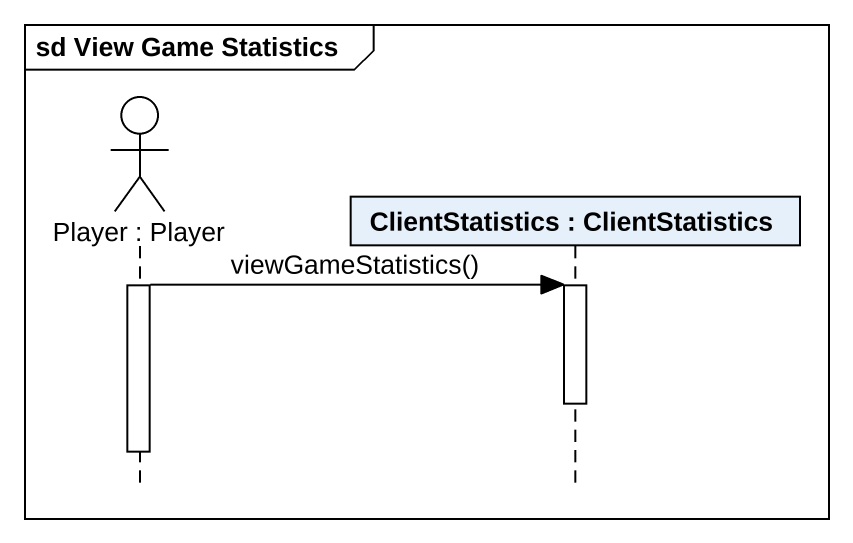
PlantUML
@startuml
mainframe sd View Game Statistics
hide footbox
actor "Player : Player" as Player
participant "ClientStatistics : ClientStatistics" as ClientStatistics

activate Player
Player -> ClientStatistics : viewGameStatistics()
activate ClientStatistics
deactivate ClientStatistics
deactivate Player
@enduml
